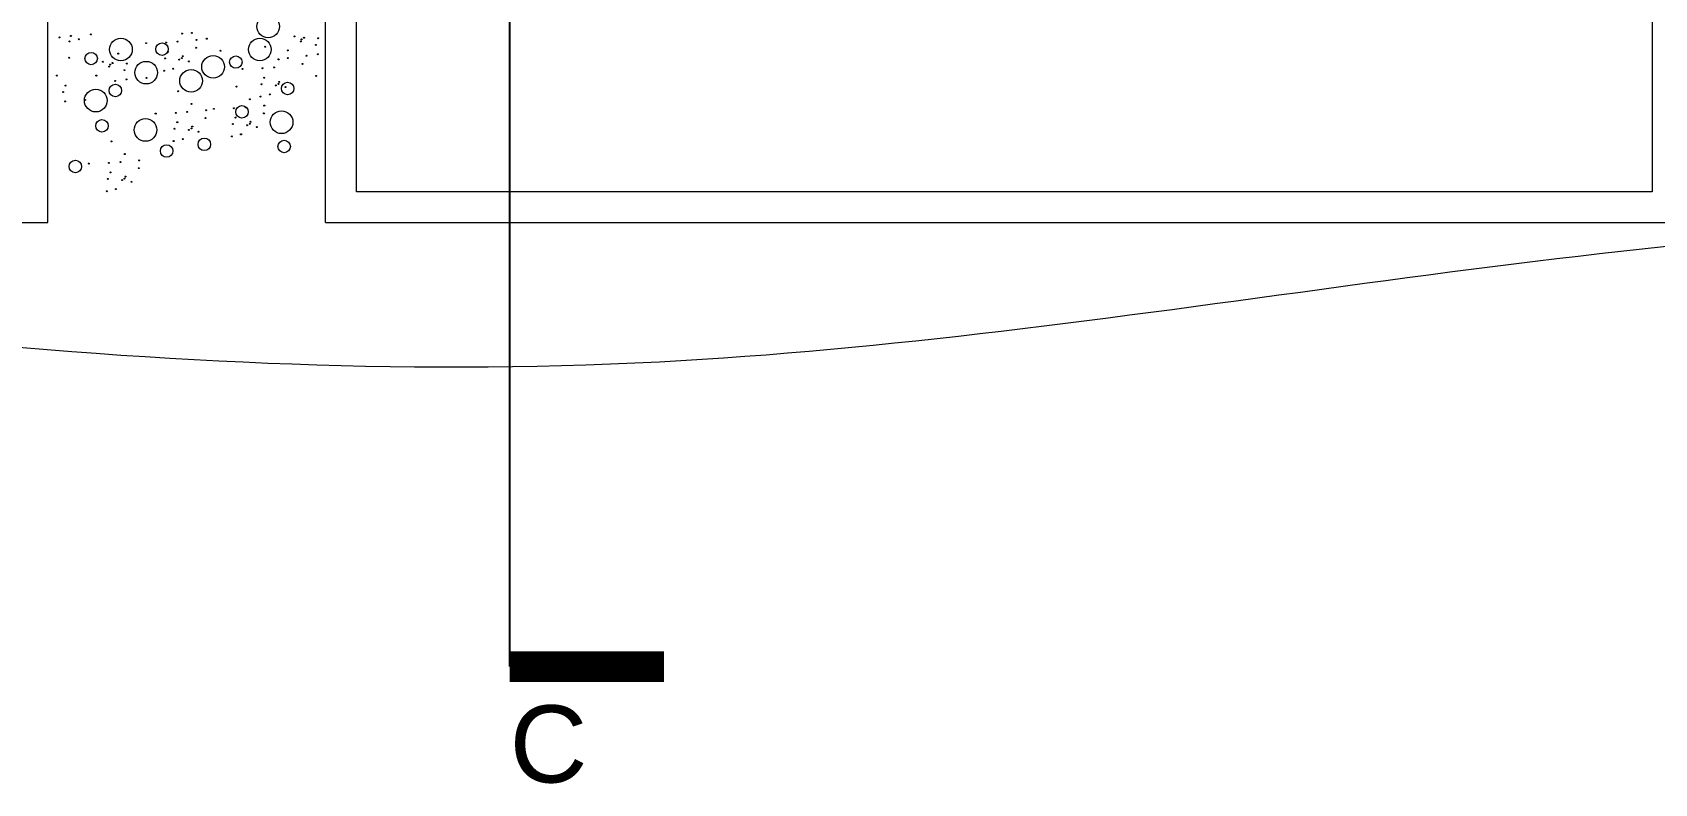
# Model space of a CAD drawing. Header units: millimetres. Extents: x 19901 to 59163, y 13732 to 30178.
# Drawn here: x 41940 to 42465, y 26668 to 26911 of the extents above; entities that cross this region are included whole.
import ezdxf

# ---------------------------------------------------------------- set-up
doc = ezdxf.new("R2010")
doc.units = ezdxf.units.MM
doc.layers.add('A-ANNO-SYMB', color=3, linetype='Continuous')
doc.layers.add('A-ANNO-TEXT', color=3, linetype='Continuous')
for name, color, linetype, lineweight in [('Curve di livello', 6, 'Continuous', 9), ('Vegetazione', 53, 'Continuous', 9), ('Verde', 86, 'Continuous', 5), ('Wall', 255, 'Continuous', 20)]:
    doc.layers.add(name, color=color, linetype=linetype, lineweight=lineweight)
doc.styles.get("Standard").update_dxf_attribs({"font": 'arial.ttf'})

msp = doc.modelspace()

# ---------------------------------------------------------------- linework, layer by layer
at = {"layer": 'A-ANNO-SYMB'}
msp.add_line((42094.27, 28894.92), (42094.27, 26705.81), dxfattribs=at)
at = {"layer": 'A-ANNO-SYMB', "const_width": 10}
msp.add_lwpolyline([(42144.27, 26705.81), (42094.27, 26705.81)], dxfattribs=at)
at = {"layer": 'Curve di livello'}
msp.add_open_spline([(41634.62, 26849.81), (41804.11, 26822.86), (42121.58, 26772.39), (42604.2, 26886.5), (43005.29, 26794.9), (43258.26, 26813.24), (43344.7, 26821.12)], degree=3, knots=[0, 0, 0, 0, 510.207258, 955.712193, 1456.747415, 1716.625225, 1716.625225, 1716.625225, 1716.625225], dxfattribs=at)
at = {"layer": 'Vegetazione'}
for centre, radius in [((42016.03, 26913.39), 3.67), ((41968.29, 26905.9), 3.67), ((42013.3, 26905.9), 3.67), ((41958.64, 26902.98), 2.02), ((41981.61, 26906.01), 2.02), ((41998.16, 26900.32), 3.67), ((41976.45, 26898.41), 3.67), ((41991.02, 26895.76), 3.67), ((42005.52, 26901.84), 2.02), ((41966.49, 26892.61), 2.02), ((42022.31, 26893.26), 2.02), ((41960.13, 26889.35), 3.67), ((41962.15, 26881.18), 2.02), ((41976.27, 26879.83), 3.67), ((42007.52, 26885.71), 2.02), ((42020.36, 26882.33), 3.67), ((41983.09, 26873.01), 2.02), ((41995.31, 26875.15), 2.02), ((42021.18, 26874.48), 2.02), ((41953.53, 26867.97), 2.02)]:
    msp.add_circle(centre, radius, dxfattribs=at)
at = {"layer": 'Verde'}
for centre in [(41948.36, 26909.82), (41952.06, 26910.3), (41954.61, 26909.24), (41958.55, 26910.79), (41988.09, 26911.09), (41991.32, 26911.3), (41996.11, 26909.43), (42024.5, 26910.16), (42026.82, 26909.21), (42027.63, 26909.73), (42032.27, 26909.56), (41951.64, 26908.56), (41967.42, 26904.57), (41976.44, 26907.97), (41982.94, 26908.18), (41983.46, 26905.13), (41986.67, 26908.49), (41992.64, 26906.51), (41992.79, 26909.01), (42000.59, 26905.53), (42015.05, 26906.82), (42022.38, 26905.63), (42026.57, 26908.56), (42028.43, 26903.91), (42031.49, 26907.41), (42032.14, 26904.39), (41951.53, 26903.26), (41962.44, 26901.97), (41964.51, 26900.38), (41964.76, 26901.03), (41965.58, 26901.54), (41969.43, 26899.22), (41970.21, 26901.37), (41982.27, 26899.02), (41982.59, 26903.02), (41985.23, 26899.7), (41987.21, 26902.64), (41988.05, 26903.12), (41988.32, 26903.76), (41990.32, 26902.07), (42007.72, 26899.62), (42014.22, 26899.82), (42017.94, 26900.13), (42019.37, 26902.73), (42022.34, 26903.12), (42027.12, 26901.25), (41947.55, 26897.44), (41950.34, 26894.24), (41960.32, 26897.44), (41966.38, 26895.73), (41970.08, 26896.2), (41976.57, 26896.69), (42005.76, 26893.89), (42013.86, 26894.66), (42014.73, 26896.78), (42018.48, 26894.29), (42019.32, 26894.76), (42019.6, 26895.4), (42021.6, 26893.71), (42031.61, 26897.35), (41949.56, 26892.09), (41950.21, 26889.07), (41956.7, 26889.56), (41986.89, 26892.37), (41991.2, 26888.28), (42010.07, 26889.8), (42013.54, 26890.66), (42016.51, 26891.34), (41979.55, 26885.16), (41986.05, 26885.37), (41989.78, 26885.68), (41995.75, 26883.7), (41995.9, 26886.21), (41998.42, 26886.68), (42004.93, 26886.89), (42005.44, 26883.85), (42008.65, 26887.2), (42014.62, 26885.22), (42014.77, 26887.73), (41985.7, 26880.21), (41986.57, 26882.32), (41990.32, 26879.84), (41991.16, 26880.31), (41991.43, 26880.95), (41993.43, 26879.26), (42004.25, 26877.73), (42004.57, 26881.73), (42007.21, 26878.41), (42009.19, 26881.36), (42010.03, 26881.83), (42010.31, 26882.47), (42012.3, 26880.78), (41965.22, 26876.12), (41985.38, 26876.21), (41988.34, 26876.89), (41957.88, 26868.91), (41964.38, 26869.12), (41968.1, 26869.43), (41969.53, 26872.03), (41974.08, 26867.44), (41974.23, 26869.95), (41964.03, 26863.96), (41964.9, 26866.07), (41968.65, 26863.58), (41969.48, 26864.06), (41969.76, 26864.7), (41971.76, 26863.01), (41963.71, 26859.96), (41966.67, 26860.64)]:
    msp.add_circle(centre, 0.158, dxfattribs=at)
at = {"layer": 'Wall'}
for p, q in [((41944.61, 26849.8), (41944.61, 27349.8)), ((42464.61, 27349.8), (42464.61, 26859.8)), ((42034.61, 26849.8), (42034.61, 27259.8)), ((42044.61, 26859.8), (42044.61, 27259.8)), ((42464.61, 26859.8), (42044.61, 26859.8)), ((41934.61, 26849.8), (41944.61, 26849.8)), ((42034.61, 26849.8), (42474.61, 26849.8))]:
    msp.add_line(p, q, dxfattribs=at)

# ---------------------------------------------------------------- texts
at = {"layer": 'A-ANNO-TEXT', "insert": (42094.27, 26693.24), "char_height": 25, "attachment_point": 1}
msp.add_mtext_dynamic_manual_height_columns('C', width=228.0682, gutter_width=12.5, heights=[0], dxfattribs=at)

doc.saveas('drawing.dxf')
